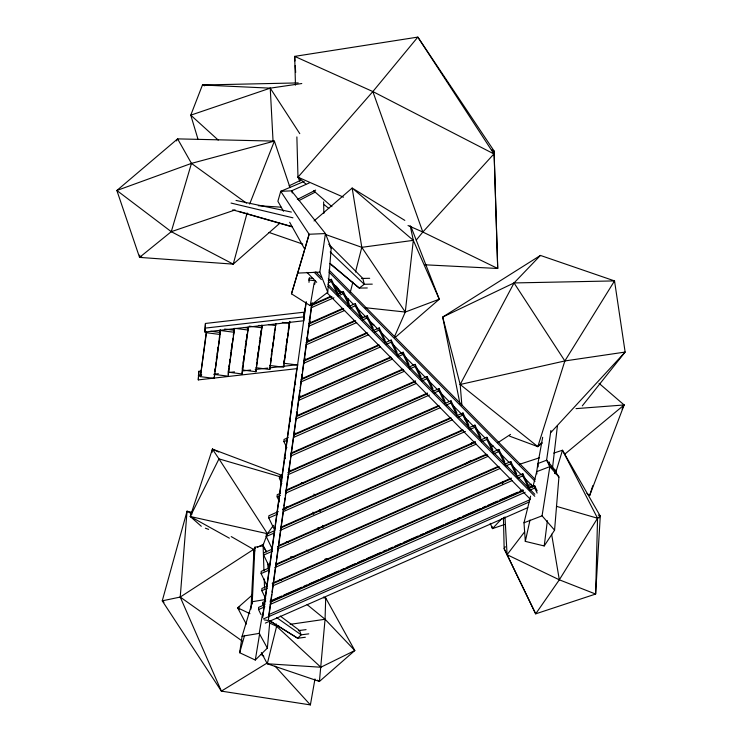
<?xml version="1.0" encoding="UTF-8"?>
<svg xmlns="http://www.w3.org/2000/svg" width="742" height="742" viewBox="0 0 742 742"><rect width="100%" height="100%" fill="white"/><g stroke="black" fill="none" stroke-linecap="round" stroke-linejoin="round"><path stroke-width="1.11" d="M210.747 331.275L220.309 332.499L214.215 378.411L200.396 376.639L206.332 331.86M214.215 378.411L214.568 374.153M214.29 374.404L228.109 376.175L234.203 330.264L224.64 329.04M228.49 369.924L228.184 372.169L242.003 373.94L244.211 356.179M242.003 373.94L248.06 330.032L248.097 328.038L243.849 327.491M242.077 369.943L255.897 371.705L256.862 362.949M255.897 371.705L261.954 327.797L261.991 325.803L258.8 325.395M260.943 614.562L258.541 609.562L258.578 607.373L264.922 604.582M266.897 585.605L261.119 573.594L261.156 571.405L269.615 567.686M265.682 598.701L261.833 590.697L261.87 588.508L267.176 586.171M269.494 564.875L269.448 567.064L263.679 555.053L263.716 552.864L272.184 549.145M272.008 548.524L266.23 536.522L266.267 534.333L274.753 530.595M255.971 367.707L269.791 369.479L271.693 353.962M274.605 527.794L274.568 529.983L268.79 517.981L268.827 515.792L278.343 511.609M269.791 369.479L275.885 323.568M279.558 501.889L277.146 496.89L277.183 494.701L280.355 493.309M281.821 483.478L279.419 478.479L279.456 476.29L282.628 474.889M286.839 447.658L283.954 441.657L283.991 439.468L288.23 437.604M284.381 458.881L284.418 456.692L285.382 458.686M269.856 365.472L283.685 367.244L289.779 321.332L286.829 342.721M289.501 421.799L289.538 419.61L290.502 421.614M292.06 403.258L292.098 401.07M294.611 384.718L294.657 382.529L295.613 384.532M304.851 310.564L304.888 308.375M354.676 320.6L308.069 341.107L308.106 338.918M308.987 282.34L309.34 278.046L313.272 278.547M331.368 279.307L337.146 291.318L337.109 293.507L331.331 281.496L331.368 279.307L328.224 280.689M343.333 291.458L349.111 303.469L349.074 305.658L343.296 293.647L343.333 291.458L337.1 294.203M355.297 303.608L361.076 315.619L361.039 317.808L355.26 305.797L355.297 303.608L348.935 306.409M367.262 315.758L373.041 327.769L373.003 329.958L367.225 317.947L367.262 315.758L360.937 318.541M379.227 327.908L385.005 339.919L384.968 342.108L379.19 330.097L379.227 327.908L372.911 330.682M391.192 340.059L396.97 352.07L396.924 354.259L391.155 342.248L391.192 340.059L384.82 342.86M403.156 352.209L408.935 364.211L408.888 366.4L403.11 354.398L403.156 352.209L396.803 355.001M415.121 364.359L420.899 376.361L420.853 378.55L415.075 366.548L415.121 364.359L408.786 367.142M427.086 376.509L432.864 388.511L432.818 390.7L427.04 378.698L427.086 376.509L420.723 379.31M439.051 388.66L444.82 400.661L444.783 402.85L439.004 390.849L439.051 388.66L432.688 391.451M451.006 400.81L456.784 412.812L456.747 415.001L450.969 402.999L451.006 400.81L444.653 403.602M462.971 412.96L468.749 424.962L468.712 427.151L462.934 415.149L462.971 412.96L456.645 415.743M474.936 425.11L480.714 437.112L480.677 439.301L474.899 427.299L474.936 425.11L468.601 427.902M486.9 437.261L492.679 449.262L492.642 451.451L486.863 439.45L486.9 437.261L480.538 440.062M498.865 449.411L504.643 461.413L504.606 463.602L498.828 451.6L498.865 449.411L492.512 452.203M510.83 461.561L516.608 473.563L516.571 475.752L510.793 463.75L510.83 461.561L504.486 464.353M522.795 473.711L528.573 485.713L528.536 487.902L522.758 475.9L522.795 473.711L516.432 476.512M537.134 493.05L534.722 488.051L534.759 485.862L528.415 488.653M553.736 453.102L562.473 450.236L597.551 518.231L595.631 594.054L535.687 613.847L504.143 548.69L503.438 517.415M261.351 652.58L267.278 663.765L319.422 681.453L325.061 619.273L325.71 597.95L323.558 597.087M424.962 264.801L497.715 268.474L494.051 150.951L417.829 37.1L294.685 56.373L295.464 85.144M266.313 551.519L263.122 545.824L254.905 547.197L252.178 603.867M250.972 609.071L253.745 555.099L254.905 547.197M555.452 473.507L562.473 450.236L600.269 516.08L595.631 594.054L559.329 579.808L507.083 554.701L504.143 548.69L505.311 546.724M304.137 181.428L280.736 191.315L309.136 234.249L291.476 293.823L310.221 305.658L327.751 292.265L331.182 248.171L325.432 233.554L291.495 190.852L280.736 191.315L277.888 201.249L283.5 211.257M314.979 678.93L310.388 704.9L221.366 691.127L180.223 597.06L187.049 511.182L191.519 512.268M279.734 223.305L233.238 264.133L139.552 257.391L139.737 255.09M530.623 496.101L523.991 522.767L525.317 541.382L544.22 545.954L554.571 530.159L558.93 477.041L552.604 467.08L546.604 460.198L550.907 430.508M264.82 596.169L264.931 599.601L252.493 601.688L242.096 636.256L239.675 652.728L255.294 660.046L267.361 648.091L269.912 620.6M394.438 336.822L405.28 312.039L413.313 240.352L410.187 225.661M555.396 473.795L555.777 470.419L549.256 465.475M552.604 467.08L557.409 425.908M544.22 545.954L547.383 520.68M211.971 452.537L212.425 449.105L282.145 475.455M549.034 464.334L549.349 462.043M270.125 367.809L297.718 364.665L297.18 368.616L198.299 379.895L198.837 371.315L201.138 371.046M205.441 323.456L204.903 332.036L303.784 320.757L304.313 312.169L205.441 323.456L204.903 332.036M198.299 379.895L198.837 371.315M200.396 376.639L206.452 332.731L220.281 334.503M219.762 333L220.226 329.624M214.753 371.028L215.069 368.774M215.532 365.398L215.848 363.144M216.312 359.768L216.618 357.514M217.091 354.138L217.397 351.893M217.712 349.64L218.018 347.386M218.482 344.01L218.797 341.756M219.261 338.38L219.576 336.126M220.04 332.75L220.346 330.496L234.175 332.268M214.874 371.9L219.688 337.007M220.003 334.753L220.309 332.499M233.656 330.765L233.962 328.52M228.963 366.548L229.269 364.294M229.584 362.04L229.89 359.787M230.354 356.41L230.827 353.034M231.133 350.78L231.448 348.527M231.912 345.151L232.218 342.906M233.313 335.022L234.24 328.27M228.146 374.172L229.389 365.166M229.705 362.912L233.118 338.148M233.433 335.894L234.203 330.264M242.235 368.811L242.541 366.567M243.005 363.181L243.32 360.937M243.784 357.551L244.099 355.307M244.563 351.931L244.869 349.677M245.185 347.423L245.491 345.169M245.954 341.793L246.27 339.539M246.734 336.163L247.049 333.909M247.513 330.533L247.976 327.157M244.526 353.925L247.169 334.79M247.476 332.537L248.097 328.038M256.435 364.331L256.741 362.077M257.057 359.824L257.363 357.57M257.836 354.194L258.142 351.949M258.606 348.564L258.921 346.319M259.385 342.943L259.7 340.689M260.006 338.435L260.321 336.182M260.785 332.806L261.091 330.552M261.564 327.176L261.87 324.922M257.177 360.705L261.991 325.803M270.478 360.974L270.793 358.72M271.257 355.344L271.572 353.09M271.878 350.836L272.193 348.582M272.657 345.206L272.963 342.962M273.436 339.576L273.742 337.332M274.206 333.946L274.521 331.702M271.999 351.708L274.642 332.574M274.948 330.32L275.421 326.944M284.223 359.861L283.75 363.237L297.579 365.008M284.529 357.607L284.845 355.362M285.308 351.986L285.614 349.732M286.087 346.356L286.393 344.103M286.857 340.726L287.173 338.473M287.479 336.219L287.794 333.965M288.258 330.589L288.573 328.344M289.037 324.959L289.343 322.714M283.871 364.118L286.514 344.974M304.044 314.154L304.313 312.169M262.779 615.415L296.828 368.7M304.109 315.906L306.01 302.142M309.015 280.337L309.34 278.046M262.742 617.409L306.288 301.846M268.687 616.166L271.693 594.361M272.017 592.07L276.135 562.232M276.451 559.941L278.352 546.168M278.667 543.877L283.574 508.298M283.889 506.007L285.002 497.975M285.318 495.675L288.007 476.169M288.323 473.878L290.224 460.105M290.539 457.814L296.874 411.912M297.19 409.612L299.879 390.107M300.204 387.816L302.096 374.042M302.421 371.742L308.755 325.849M309.071 323.549L311.761 304.044M312.197 302.597L268.335 620.46L264.402 619.96M314.738 284.242L315.211 280.801L309.303 280.04M327.751 292.265L319.839 272.147L325.432 233.554L309.136 234.249L304.814 249.303L289.668 222.275M554.571 530.159L542.068 515.829L549.841 466.625L546.604 460.198L537.931 463.527L536.698 471.662L532.83 487.216M255.294 660.046L259.635 633.807M267.361 648.091L259.208 633.39L262.64 613.124M263.976 605.24L264.931 599.601M310.221 305.658L314.135 282.925M542.68 437.288L537.931 463.527L538.173 466.876M525.317 541.382L530.011 520.031M276.451 624.003L276.618 626.304L267.278 663.765L320.841 667.234L354.815 650.53L325.71 597.95L323.41 597.746M347.71 302.337L348.573 298.97M350.298 292.237L352.886 282.127M355.474 272.026L361.799 247.327L352.162 188.041L314.042 220.949M247.123 212.926L233.238 264.133L171.272 231.68L116.865 190.49L177.616 138.884L274.392 141.101L290.039 187.624M239.675 652.728L244.591 635.365M249.655 204.069L274.392 141.101L191.464 163.388L116.865 190.49L139.552 257.391L171.272 231.68L191.464 163.388L177.616 138.884L176.485 140.906M291.476 293.823L304.489 250.388M471.096 444.718L471.754 442.547M509.615 436.157L537.82 446.647L564.857 360.946L614.534 280.912L540.426 255.433L442.696 317.057L460.031 404.112M586.978 493.365L589.64 495.591L592.784 485.658M201.295 526.273L190.267 516.506L212.425 449.105L218.695 452.026M263.03 545.342L267.408 533.711L273.436 525.355M589.64 495.591L624.124 404.965L599.017 383.299M554.515 473.535L555.777 470.419M229.371 538.182L190.267 516.506L218.983 458.881L212.425 449.105M622.046 409.102L624.124 404.965L576.042 408.629M461.849 405.086L460.179 384.486L514.048 282.943L540.426 255.433M504.987 516.896L507.083 554.701L535.687 613.847L559.329 579.808L597.551 518.231L600.269 516.08L598.247 515.031M598.961 517.962L600.269 516.08M284.826 509.568L286.839 506.786M507.083 554.701L524.65 531.81M582.312 405.855L625.135 352.06L614.534 280.912L514.048 282.943L442.696 317.057L460.179 384.486L537.82 446.647L542.263 443.048M416.253 240.102L422.829 232.033L493.931 153.919L417.829 37.1L372.855 91.563L297.978 177.18L299.87 181.28M537.82 446.647L541.716 442.427M551.074 432.289L625.135 352.06L564.857 360.946L460.179 384.486M501.935 518.491L492.484 528.619L490.239 523.342M246.27 624.105L237.644 607.828L252.317 594.963M395.263 337.387L439.283 299.221L410.957 226.607M564.727 454.206L624.124 404.965M465.095 464.251L470.892 460.439M491.195 447.101L493.124 445.831M497.956 442.649L510.524 434.395M267.454 662.829L221.366 691.127L162.257 600.844L180.223 597.06L255.359 548.255M299.072 200.544L315.341 192.039M297.329 199.459L315.656 190.1M257.409 547.234L263.568 544.174M289.12 185.825L300.427 180.38M309.331 182.922L291.495 190.852L292.339 192.994M328.187 282.878L331.331 281.496M313.013 304.099L330.821 296.271M311.121 305.63L331.897 296.485M311.083 307.819L333.937 297.765M338.092 295.937L343.296 293.647M342.832 308.394L310.629 322.566L309.182 319.57M308.681 324.115L343.639 308.737M308.644 326.304L344.659 310.462M349.964 308.125L355.26 305.797M306.094 342.665L355.659 320.859M306.056 344.854L356.679 322.584M361.948 320.266L367.225 317.947M366.669 332.741L305.509 359.647L304.545 357.644M303.524 361.215L367.661 333M303.478 363.404L368.672 334.725M373.931 332.416L379.19 330.097M378.652 344.882L302.949 378.188L301.502 375.183M301.02 379.728L379.524 345.197M300.983 381.917L380.544 346.913M385.849 344.585L391.155 342.248M390.561 357.05L300.389 396.729L299.434 394.725M298.442 398.278L391.516 357.329M298.405 400.467L392.537 359.054M397.823 356.726L403.11 354.398M402.544 369.201L297.839 415.26L296.392 412.264M296.921 416.364L403.509 369.47M295.826 419.017L404.529 371.195M409.807 368.867L415.075 366.548M415.585 380.878L295.279 433.801L294.314 431.807M293.526 435.266L415.418 381.638M283.954 441.657L287.126 440.256M293.489 437.455L416.447 383.364M421.744 381.026L427.04 378.698M290.79 453.195L427.522 393.037M290.771 453.891L427.392 393.789M290.734 456.08L429.479 395.041M433.708 393.177L439.004 390.849M438.429 405.651L290.159 470.882L289.195 468.879M287.924 472.561L439.366 405.939M279.419 478.479L282.591 477.078M287.887 474.75L440.386 407.655M445.673 405.327L450.969 402.999M286.254 490.017L450.394 417.802M285.633 490.981L451.368 418.071M277.146 496.89L280.318 495.498M285.596 493.17L452.379 419.796M457.656 417.468L462.934 415.149M282.925 508.891L462.377 429.943M282.572 509.745L463.314 430.221M268.79 517.981L277.248 514.262M283.592 511.47L465.392 431.482M469.621 429.627L474.899 427.299M280.912 527.191L475.399 441.629M281.125 527.794L475.232 442.39M266.23 536.522L274.716 532.784M280.022 530.447L476.262 444.115M481.558 441.778L486.863 439.45M278.38 545.722L486.279 454.252M277.48 546.808L487.216 454.54M263.679 555.053L272.147 551.325M277.443 548.997L488.236 456.256M493.532 453.928L498.828 451.6M275.811 564.263L498.253 466.403M275.968 564.894L499.199 466.681M261.119 573.594L269.578 569.875M274.874 567.547L500.219 468.406M505.506 466.078L510.793 463.75M272.184 583.277L511.284 478.08M272.481 583.843L511.127 478.84M261.833 590.697L267.139 588.36M272.444 586.032L512.156 480.566M517.452 478.228L522.758 475.9M265.766 601.048L262.594 602.448L262.557 604.442L264.681 603.515M528.202 485.593L531.374 484.192M269.967 601.187L281.608 596.067M283.722 595.13L301.716 587.219M303.83 586.291L307.002 584.891M309.117 583.963L318.643 579.771M320.757 578.834L338.751 570.923M340.866 569.995L344.038 568.595M346.152 567.667L355.678 563.475M357.792 562.547L364.146 559.756M366.26 558.819L381.073 552.298M383.197 551.371L386.369 549.97M388.483 549.043L392.713 547.179M394.837 546.251L401.181 543.459M403.296 542.523L418.117 536.012M420.232 535.075L423.404 533.683M425.518 532.747L443.512 524.835M445.627 523.898L455.152 519.715M457.267 518.779L460.439 517.387M462.554 516.451L480.547 508.539M482.662 507.611L485.834 506.211M487.958 505.283L497.474 501.091M499.598 500.164L517.582 492.243M519.697 491.315L522.878 489.915M528.165 487.587L533.452 485.259M270.793 601.298L523.231 490.239M270.218 602.254L523.119 490.981M258.541 609.562L264.885 606.761M270.181 604.442L525.197 492.243M529.436 490.379L534.722 488.051M268.678 614.654L530.057 499.663M263.354 618.976L528.963 502.121M265.339 623.104L527.766 507.639M239.045 609.627L237.644 607.828L239.768 606.91M523.991 522.767L542.068 515.829M365.185 307.689L405.28 312.039L439.283 299.221L413.313 240.352L352.162 188.041L404.826 220.402M171.272 231.68L235.158 209.93M301.79 83.531L270.236 88.15L190.768 115.168L198.077 139.505M504.495 524.538L492.484 528.619L491.974 526.393M519.864 464.195L539.527 457.749M242.096 636.256L259.208 633.39M139.552 257.391L141.843 257.057M269.439 622.9L276.618 626.304L278.871 625.979M290.141 624.347L325.061 619.273L354.815 650.53L319.422 681.453L317.502 680.154M325.849 234.611L361.799 247.327L413.313 240.352M280.3 616.083L299.527 630.468L306.075 629.633M298.367 630.756L300.547 630.477M308.774 633.863L301.141 634.837L297.7 638.241L269.921 620.961M305.333 637.267L297.7 638.241L269.773 620.776M205.451 328.085L304.322 316.806M198.29 375.267L201.741 374.868M198.847 375.944L201.147 375.675M213.789 374.237L218.389 373.708M228.74 372.53L234.491 371.872M242.532 370.954L250.583 370.035M255.183 369.516L267.825 368.069M297.421 273.112L319.839 272.147M298.201 82.909L202.455 84.996L190.768 115.168L218.241 140.09M328.687 244.183L362.819 278.417L369.683 278.296M361.512 278.538L363.793 278.491M372.28 284.14L364.266 284.279L359.276 288.091L330.199 263.92M367.281 287.961L359.276 288.091L330.116 263.419M325.079 559.31L328.493 559.394L326.387 558.513M299.777 133.662L270.236 88.15L202.455 84.996L204.634 85.794M258.327 205.72L281.051 207.166M290.521 556.899L293.971 557.121M325.042 559.171L328.493 559.394M347.998 305.834L350.289 306.075M282.303 322.38L289.742 323.336M268.409 324.616L275.848 325.571M249.201 326.165L261.954 327.797M235.307 328.4L248.06 330.032M236.021 200.433L291.383 212.064M190.267 516.506L267.408 533.711L218.983 458.881L280.513 476.837M231.04 203.067L292.942 217.814M238.525 211.331L291.55 226.458M232.738 209.847L292.265 226.904M556.426 506.332L597.551 518.231M301.391 482.931L303.589 483.571L301.447 482.754M268.966 232.422L302.764 244.099M205.386 528.202L208.632 529.38M465.132 419.62L468.387 420.835M279.474 579.372L281.626 580.244M286.366 541.688L288.471 542.569M306.381 550.1L308.487 550.981M296.874 136.918L297.978 177.18L343.472 197.168M408.017 225.522L422.829 232.033L497.715 268.474L494.051 150.951L491.955 149.977M493.931 153.919L372.855 91.563L294.685 56.373L294.964 60.974M237.644 607.828L249.952 613.662M192.067 514.067L187.049 511.182L162.257 600.844L164.028 602.291M231.226 536.577L253.31 549.275L254.942 550.889M276.636 617.594L301.141 634.837L299.527 630.468M180.223 597.06L242.217 641.032M261.008 654.361L263.818 656.355M359.926 314.998L363.654 317.65M370.193 322.297L373.931 324.95M191.464 163.388L246.437 203.123M324.319 204.801L328.817 208.419M307.123 604.619L325.061 619.273M297.978 177.18L305.815 183.988M313.653 190.796L331.934 206.675M335.653 285.707L338.408 289.297M276.618 626.304L320.841 667.234M330.19 251.983L364.266 284.279L362.819 278.417M328.994 269.995L535.084 479.286M328.956 271.999L535.047 481.289M328.307 278.807L329.93 280.457M333.167 283.75L342.099 292.821M343.722 294.463L353.461 304.35M356.698 307.652L366.437 317.539M368.06 319.181L377.799 329.068M380.229 331.544L389.16 340.606M393.214 344.724L402.136 353.795M404.575 356.262L413.498 365.324M416.744 368.626L425.667 377.687M428.106 380.154L437.845 390.042M439.468 391.693L449.198 401.58M452.444 404.882L462.183 414.769M463.806 416.41L473.544 426.298M475.974 428.774L484.906 437.836M488.959 441.954L497.882 451.015M500.321 453.492L509.244 462.554M512.49 465.855L521.413 474.917M523.852 477.384L532.775 486.446M315.749 271.813L321.425 277.582M327.918 284.177L534.824 494.283M314.089 272.166L321.388 279.586M327.881 286.171L534.787 496.287M306.947 272.388L316.686 282.275M327.231 292.988L530.076 498.976M313.922 494.163L315.517 495.795M275.013 666.084L310.388 704.9M558.93 477.041L549.841 466.625L536.698 471.662L536.865 473.925M329.8 246.344L331.182 248.171M361.799 247.327L405.28 312.039M514.048 282.943L564.857 360.946M336.683 287.748L340.077 293.73M266.471 551.872L263.122 545.824L263.966 570.997M337.23 287.228L340.439 293.387M534.759 485.862L537.171 490.861M306.622 338.102L308.069 341.107M280.903 479.286L281.858 481.289M372.855 91.563L422.829 232.033M312.976 512.138L313.699 514.336M318.03 527.525L318.754 529.723M319.858 509.568L320.256 511.832M322.612 525.419L323.002 527.683M551.621 534.212L559.329 579.808M253.31 549.275L254.181 554.979M267.723 563.215L268.103 568.956M295.242 65.574L295.668 72.475M270.236 88.15L273.065 141.36M264.235 579.01L264.551 588.165M502.64 481.502L502.686 483.821M323.633 201.889L323.846 213.455"/></g></svg>
